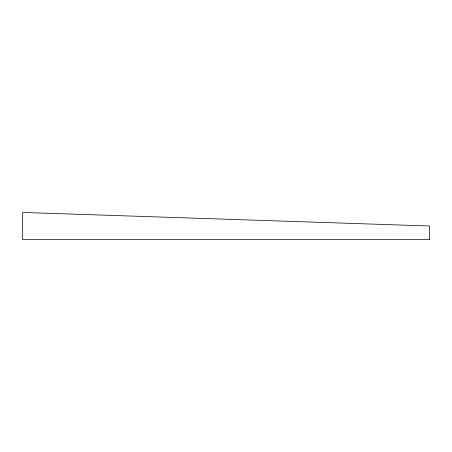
<?xml version="1.0" encoding="UTF-8"?>
<svg xmlns="http://www.w3.org/2000/svg" width="452" height="452" viewBox="0 0 452 452"><rect width="100%" height="100%" fill="white"/><g stroke="black" fill="none" stroke-linecap="round" stroke-linejoin="round"><path stroke-width="0.68" d="M429.4 239.56L22.6 239.56L22.6 212.44L429.4 226L429.4 239.56"/></g></svg>
